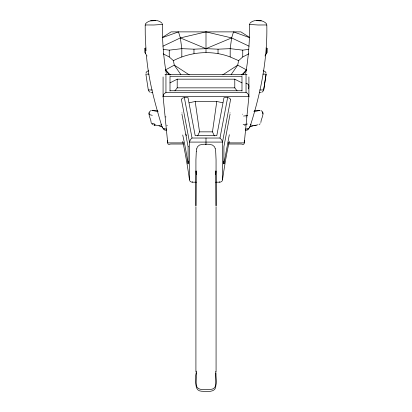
<?xml version="1.0" encoding="UTF-8"?>
<svg xmlns="http://www.w3.org/2000/svg" width="412" height="412" viewBox="0 0 412 412"><rect width="100%" height="100%" fill="white"/><g stroke="black" fill="none" stroke-linecap="round" stroke-linejoin="round"><path stroke-width="0.62" d="M195.916 206.685L195.916 371.768M205.995 144.658L205.995 138.025M216.073 371.768L216.073 206.685M145.575 24.869L145.184 24.952L145.251 35.041L146.039 50.733M162.22 24.406L162.405 24.447C162.235 40.912 163.507 57.397 166.314 73.624M196.06 171.073L195.921 205.83L195.927 159.774L196.303 151.23M151.122 122.539C151.307 119.027 146.502 113.223 150.689 110.617M149.036 113.903L149.062 112.692M215.929 170.954L215.682 174.461M228.191 142.887L244.28 142.887L248.91 96.351L248.477 94.642L247.215 93.127L246.067 92.432L165.948 92.422L163.888 94.044L163.07 96.295L167.705 142.887L183.793 142.887M230.045 114.217L223.907 146.626L223.907 163.863L223.52 161.077M248.663 88.874L248.905 86.386A2.879 2.637 0 0 0 246.036 83.512M249.749 37.698L233.522 31.878L231.642 37.914L230.184 48.652L230.184 56.949L238.61 60.641L242.75 56.938L248.791 53.854M214.364 135.878L212.474 131.85L216.789 101.455L222.789 102.799M219.586 181.62L219.503 182.197L215.646 182.197M261.754 92.231L262.727 91.706L263.69 89.955L266.116 74.119L262.969 74.139M266.116 74.119L263.69 89.955L259.735 89.981M223.907 163.863L229.33 134.729M245.67 73.624C248.482 57.397 249.749 40.912 249.579 24.447L249.765 24.406M196.339 372.675L196.112 374.266A34.778 34.778 0 0 0 196.019 375.502C196.364 380.631 193.707 390.9 201.561 391.23C206.525 391.349 215.991 393.099 215.873 385.503A34.788 34.788 0 0 0 215.97 384.267L215.708 372.989M219.503 182.217A3.054 2.297 0 0 0 222.459 179.864L222.506 141.975L221.723 139.931L219.993 138.041L227.615 97.659L223.989 97.659L216.789 135.651L195.195 135.651L187.996 97.659L184.37 97.659A2.889 2.173 0 0 0 181.481 99.591M230.519 99.822L222.511 142.088L189.479 142.088L181.471 99.822M196.339 371.124L195.942 375.785L196.019 382.578A34.788 34.361 0 0 0 196.112 383.799C196.076 391.457 205.706 389.515 210.702 389.422C218.262 388.877 215.584 378.937 215.97 373.916A34.778 34.351 0 0 0 215.873 372.695L215.708 371.439M238.61 60.641L237.703 65.132L231.147 74.593M260.868 122.539C260.678 119.027 265.488 113.223 261.296 110.617M196.699 148.907L197.322 147.115A7.313 5.495 0 0 1 197.59 146.646L199.47 145.065L202.637 144.355A26.528 19.936 0 0 1 205.459 144.231M248.879 128.261L249.703 127.674C260.43 94.523 267.589 59.941 266.806 24.952L266.409 24.869M145.297 24.014C148.804 19.359 158.605 18.993 162.307 23.515M249.713 127.648L249.471 126.958M249.677 23.515C253.385 18.993 263.18 19.359 266.688 24.014M145.93 72.95L147.012 71.364L148.784 70.807M188.48 161.035L188.083 163.863L187.666 161.252A135.172 12.602 85.3 0 0 182.717 134.992M197.626 135.878L199.516 131.85L195.195 101.455L189.196 102.799M264.988 55.975L267.187 52.406L267.187 48.652L266.111 47.967M174.925 90.851L177.201 87.854L177.201 79.176L234.788 79.176L241.983 82.874M242.694 74.989L246.567 69.937L237.703 65.132L222.789 74.83M162.519 126.958L162.282 127.674L163.106 128.261M241.607 74.938L246.567 69.937M260.214 123.785L258.983 124.589M248.549 129.301L246.716 130.238M267.187 48.652L266.482 49.183L266.482 53.555M219.993 138.041L192.018 138.025L190.509 139.575L189.479 142.022L189.479 179.859A126.366 11.778 85.3 0 0 182.686 141.44M147.012 55.975L144.813 52.406L144.813 48.652L145.889 47.967M162.534 37.353L171.124 31.878L240.876 31.878L249.466 37.353M162.405 24.447L153.805 24.998L145.184 24.952M247.931 129.708L247.643 129.868M169.306 74.989L165.433 69.937L174.297 65.132L189.211 74.83M170.002 82.874L177.201 79.176M246.479 129.986L245.655 130.316M266.806 24.952L258.18 24.998L249.579 24.447M162.941 46.175L180.358 37.914L206 31.878L231.642 37.914L249.059 46.175M163.209 53.854L169.25 56.938L173.39 60.641C190.844 51.685 211.747 49.945 230.184 56.949M231.642 37.914L206 48.652L193.97 49.183L181.816 48.652L169.25 50.151L163.178 49.363M165.011 74.376L247.004 74.371M162.251 37.698L178.478 31.878L180.358 37.914L181.816 48.652L181.816 56.949M248.065 128.544L245.222 129.188M259.797 110.437L253.844 111.683M257.752 124.821L250.378 126.288M255.698 125.279L254.812 125.464M253.215 125.778L249.863 126.371M250.347 124.357L251.166 124.244M150.699 20.904L155.314 20.61L153.758 20.6M180.358 37.914L206 48.652L218.03 49.183L230.184 48.652L242.75 50.151L248.822 49.363M256.676 20.61L261.285 20.904M205.459 144.226L206.53 144.226A28.706 21.573 0 0 1 208.786 144.303L212.386 145.009L214.395 146.646A7.313 5.495 0 0 1 214.662 147.115L215.224 148.67M177.201 87.854L234.788 87.854L237.06 90.851M170.002 90.748L241.983 90.748M150.169 92.231L149.262 91.706L148.294 89.955L145.874 74.119L149.031 74.139M151.147 92.401L152.78 92.401M259.483 92.401L260.837 92.401M163.075 96.351L248.91 96.351M195.195 101.455L216.789 101.455M158.146 111.683L151.837 110.349L157.549 110.344M254.441 110.344L260.147 110.349M199.516 131.85L212.474 131.85M183.345 144.015L170.583 144.015L168.977 144.473L168.122 144.159L167.756 143.376A124.012 4.424 85.3 0 1 167.679 140.363M228.645 144.015L241.401 144.015L243.034 144.468L243.863 144.159L244.228 143.376A124.172 4.429 -85.3 0 0 244.306 140.358M196.344 182.197L192.481 182.197L192.399 181.62M152.255 89.981L148.397 89.96M188.48 146.749L188.238 146.729M263.206 70.807L264.973 71.364L266.054 72.95M160.819 124.244L161.638 124.357M166.762 129.188L163.919 128.544M162.122 126.371L154.299 124.831M161.612 126.288L159.006 125.825M155.103 125.016L154.042 124.774M152.996 110.622L151.894 110.359M166.33 130.316L165.536 130.001M163.435 129.301L165.269 130.238M246.036 92.422L246.036 74.608M153.001 124.589L151.776 123.785M164.342 129.868L164.053 129.708M144.813 48.652L145.518 49.183L145.518 53.555M165.433 69.937L170.393 74.938M180.853 74.593L174.297 65.132L173.39 60.641M262.717 112.049L262.949 113.903M162.282 127.674C155.206 104.205 148.5 80.428 146.481 55.893M184.37 97.659L192.018 138.025M181.939 114.217L188.083 146.626L188.083 163.863M196.308 174.461L196.06 170.954M215.929 171.073L216.068 205.83L216.058 159.774L215.682 151.23A34.304 25.781 0 0 0 215.239 148.67M248.905 76.951L248.905 96.444M242.75 50.151L242.75 56.938M241.983 91.047L241.983 76.282L170.002 76.282L170.002 91.047M234.788 79.176L234.788 87.854M218.03 49.183L218.03 53.555M206 31.878L206 52.406M193.97 49.183L193.97 53.555M169.25 50.151L169.25 56.938M165.948 74.608L165.948 92.422M163.08 76.951L163.08 96.444M196.313 151.23A35.597 26.749 0 0 1 196.694 148.907M227.615 97.665A2.889 2.173 0 0 1 230.519 99.709M192.481 182.217A3.054 2.297 0 0 1 189.525 179.864M222.511 179.864A126.366 11.778 -85.3 0 1 229.299 141.44M185.951 134.07A137.999 12.597 85.4 0 1 186.332 135.862M182.083 113.058A2.889 2.173 0 0 1 181.903 112.862M230.102 112.842A2.889 2.173 0 0 1 229.901 113.058M248.93 128.266A9.363 2.127 -0.8 0 1 248.127 128.554M163.863 128.554A9.363 2.127 0.8 0 1 163.054 128.266M154.016 125.15A26.929 1.076 7.5 0 1 155.061 125.057M154.315 124.882A27.774 0.314 10.7 0 1 154.66 124.929M256.264 125.284A26.61 0.994 -7.7 0 1 254.946 125.578M242.302 114.191A31.343 0.706 -9.3 0 1 242.462 114.165M154.521 123.95A31.116 1.983 4.6 0 1 151.379 123.044M166.85 125.449A31.765 0.912 7.3 0 1 167.37 125.511M152.285 115.319A32.291 2.05 4.4 0 1 149.237 114.407M165.423 116.869A33.022 0.917 7.2 0 1 165.964 116.931M246 116.936A33.022 0.932 -7.2 0 1 246.536 116.874M247.7 115.484A32.296 1.035 -6.8 0 1 243.569 116.05M244.615 125.511A31.765 0.912 -7.4 0 1 245.14 125.454M247.447 124.022A31.116 1.061 -6.8 0 1 243.157 124.615"/></g></svg>
